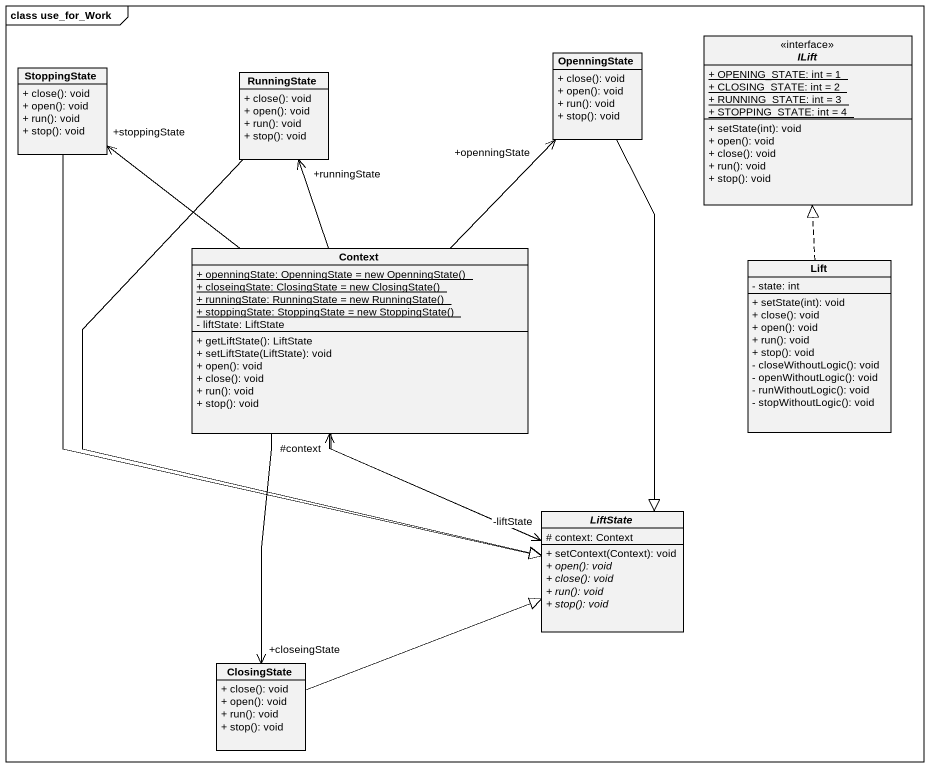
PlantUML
@startuml
mainframe class use_for_Work
hide circle
hide empty members
skinparam classAttributeIconSize 0
class OpenningState {
  + close(): void
  + open(): void
  + run(): void
  + stop(): void
}
interface ILift <<interface>> {
  {static} + OPENING_STATE: int = 1
  {static} + CLOSING_STATE: int = 2
  {static} + RUNNING_STATE: int = 3
  {static} + STOPPING_STATE: int = 4
  + setState(int): void
  + open(): void
  + close(): void
  + run(): void
  + stop(): void
}
class StoppingState {
  + close(): void
  + open(): void
  + run(): void
  + stop(): void
}
class RunningState {
  + close(): void
  + open(): void
  + run(): void
  + stop(): void
}
class Context {
  {static} {field} + openningState: OpenningState = new OpenningState()
  {static} {field} + closeingState: ClosingState = new ClosingState()
  {static} {field} + runningState: RunningState = new RunningState()
  {static} {field} + stoppingState: StoppingState = new StoppingState()
  - liftState: LiftState
  + getLiftState(): LiftState
  + setLiftState(LiftState): void
  + open(): void
  + close(): void
  + run(): void
  + stop(): void
}
class Lift {
  - state: int
  + setState(int): void
  + close(): void
  + open(): void
  + run(): void
  + stop(): void
  - closeWithoutLogic(): void
  - openWithoutLogic(): void
  - runWithoutLogic(): void
  - stopWithoutLogic(): void
}
abstract class LiftState {
  # context: Context
  + setContext(Context): void
  {abstract} + open(): void
  {abstract} + close(): void
  {abstract} + run(): void
  {abstract} + stop(): void
}
class ClosingState {
  + close(): void
  + open(): void
  + run(): void
  + stop(): void
}
OpenningState --|> LiftState
StoppingState --|> LiftState
RunningState --|> LiftState
Context -up-> "+openningState" OpenningState
Context -up-> "+stoppingState" StoppingState
Context -up-> "+runningState" RunningState
Context --> "-liftState" LiftState
Context --> "+closeingState" ClosingState
Lift .up.|> ILift
LiftState -up-> "#context" Context
ClosingState -right-|> LiftState
@enduml
